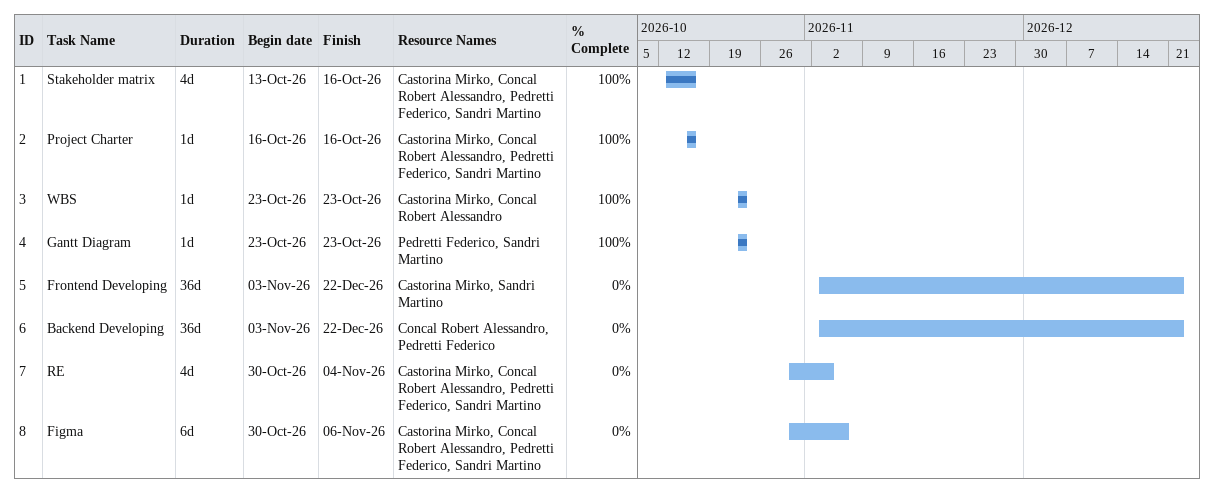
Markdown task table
| ID | Task | Duration | Start | Finish | Resources | % complete |
|---|---|---|---|---|---|---|
| 1 | Stakeholder matrix | 4d | 2026-10-13 | 2026-10-16 | Castorina Mirko, Concal Robert Alessandro, Pedretti Federico, Sandri Martino | 100 |
| 2 | Project Charter | 1d | 2026-10-16 | 2026-10-16 | Castorina Mirko, Concal Robert Alessandro, Pedretti Federico, Sandri Martino | 100 |
| 3 | WBS | 1d | 2026-10-23 | 2026-10-23 | Castorina Mirko, Concal Robert Alessandro | 100 |
| 4 | Gantt Diagram | 1d | 2026-10-23 | 2026-10-23 | Pedretti Federico, Sandri Martino | 100 |
| 5 | Frontend Developing | 36d | 2026-11-03 | 2026-12-22 | Castorina Mirko, Sandri Martino | 0 |
| 6 | Backend Developing | 36d | 2026-11-03 | 2026-12-22 | Concal Robert Alessandro, Pedretti Federico | 0 |
| 7 | RE | 4d | 2026-10-30 | 2026-11-04 | Castorina Mirko, Concal Robert Alessandro, Pedretti Federico, Sandri Martino | 0 |
| 8 | Figma | 6d | 2026-10-30 | 2026-11-06 | Castorina Mirko, Concal Robert Alessandro, Pedretti Federico, Sandri Martino | 0 |
